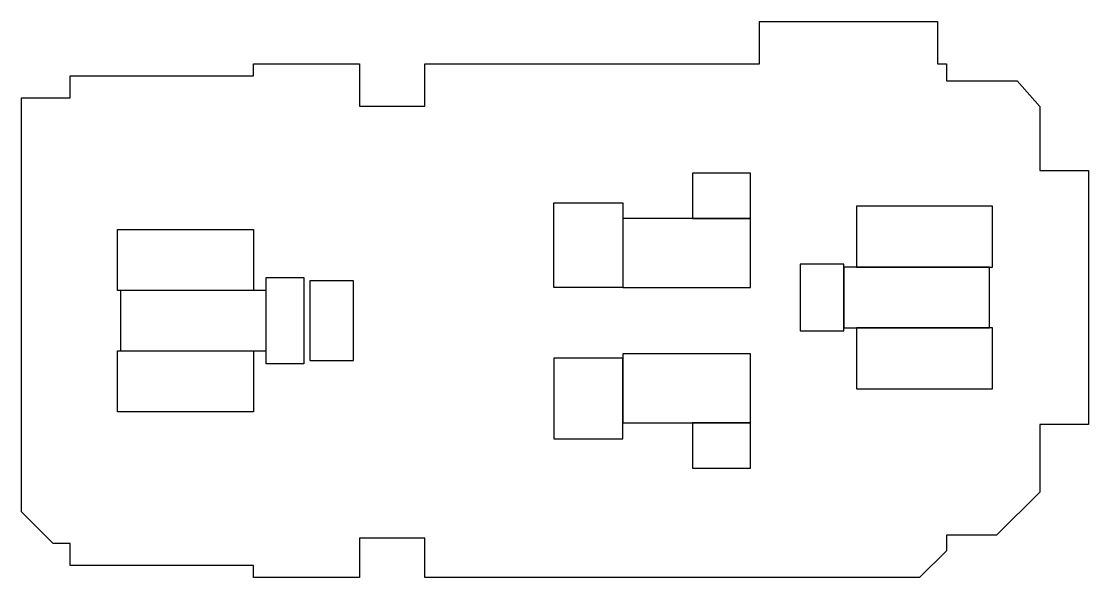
# Model space of a CAD drawing. Header units: inches. Extents: x -0.4 to 52.5, y -1.4 to 26.2.
import ezdxf

# ---------------------------------------------------------------- set-up
doc = ezdxf.new("R2010")
doc.units = ezdxf.units.IN
doc.header["$MEASUREMENT"] = 0
for name, color, linetype in [('Typical Kit.', 2, 'Continuous'), ('Typical Open', 9, 'Continuous'), ('Typical Slab', 3, 'Continuous')]:
    doc.layers.add(name, color=color, linetype=linetype)

msp = doc.modelspace()

# ---------------------------------------------------------------- linework, layer by layer
at = {"layer": 'Typical Kit.'}
for points in [[(35.748, 18.648), (32.868, 18.648), (32.868, 16.404), (35.748, 16.404)], [(26.004, 17.184), (29.424, 17.184), (29.424, 12.984), (26.004, 12.984)], [(47.736, 17.016), (40.992, 17.016), (40.992, 13.992), (47.736, 13.992)], [(11.136, 12.84), (4.392, 12.84), (4.392, 15.864), (11.136, 15.864)], [(40.368, 14.142), (38.208, 14.142), (38.208, 10.842), (40.368, 10.842)], [(13.62, 9.204), (11.76, 9.204), (11.76, 13.476), (13.62, 13.476)], [(47.736, 10.992), (40.992, 10.992), (40.992, 7.968), (47.736, 7.968)], [(11.136, 6.816), (4.398, 6.816), (4.398, 9.84), (11.136, 9.84)], [(26.004, 5.493), (29.424, 5.493), (29.424, 9.481), (26.004, 9.481)], [(32.868, 4.032), (35.748, 4.032), (35.748, 6.276), (32.868, 6.276)]]:
    msp.add_lwpolyline(points, close=True, dxfattribs=at)
at = {"layer": 'Typical Open'}
for points in [[(35.748, 16.404), (29.424, 16.404), (29.424, 12.984), (35.748, 12.984)], [(47.58, 13.992), (40.368, 13.992), (40.368, 10.992), (47.58, 10.992)], [(16.08, 13.32), (13.92, 13.32), (13.92, 9.36), (16.08, 9.36)], [(11.76, 12.84), (4.548, 12.84), (4.548, 9.84), (11.76, 9.84)], [(29.424, 6.276), (35.748, 6.276), (35.748, 9.696), (29.424, 9.696)]]:
    msp.add_lwpolyline(points, close=True, dxfattribs=at)
at = {"layer": 'Typical Slab'}
msp.add_lwpolyline([(2.052, -0.792), (2.052, 0.3), (1.197, 0.3), (-0.372, 1.869), (-0.372, 22.38), (2.052, 22.38), (2.052, 23.472), (11.136, 23.472), (11.136, 24.072), (16.38, 24.072), (16.38, 21.972), (19.62, 21.972), (19.62, 24.072), (36.192, 24.072), (36.192, 26.172), (45.012, 26.172), (45.012, 24.072), (45.456, 24.072), (45.456, 23.232), (48.954, 23.232), (50.076, 21.957), (50.076, 18.78), (52.5, 18.78), (52.5, 6.204), (50.076, 6.204), (50.076, 2.841), (47.943, 0.708), (45.456, 0.708), (45.456, -0.062), (44.126, -1.392), (19.62, -1.392), (19.62, 0.564), (16.38, 0.564), (16.38, -1.392), (11.136, -1.392), (11.136, -0.792)], close=True, dxfattribs=at)

doc.saveas('drawing.dxf')
